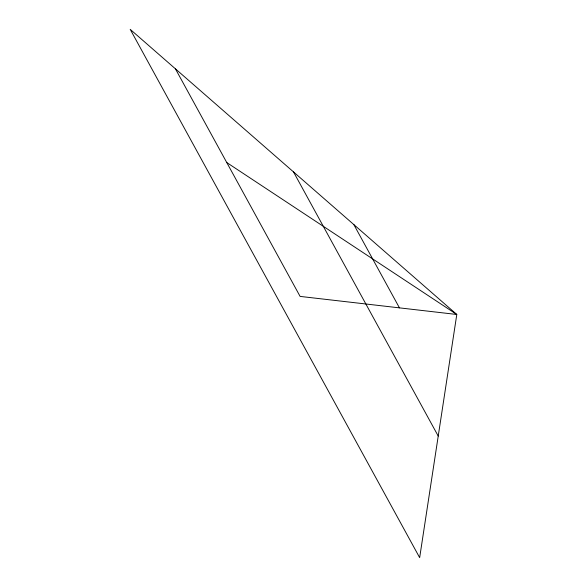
<?xml version="1.0" encoding="UTF-8"?>
<svg xmlns="http://www.w3.org/2000/svg" width="587" height="587" viewBox="0 0 587 587"><rect width="100%" height="100%" fill="white"/><g stroke="black" fill="none" stroke-linecap="round" stroke-linejoin="round"><path stroke-width="0.88" d="M226.765 162.555L456.796 314.478L419.661 557.65L130.204 29.35L456.796 314.478L300.104 296.406L175.403 68.811M353.822 224.579L399.453 307.867M293.5 171.918L438.225 436.068"/></g></svg>
